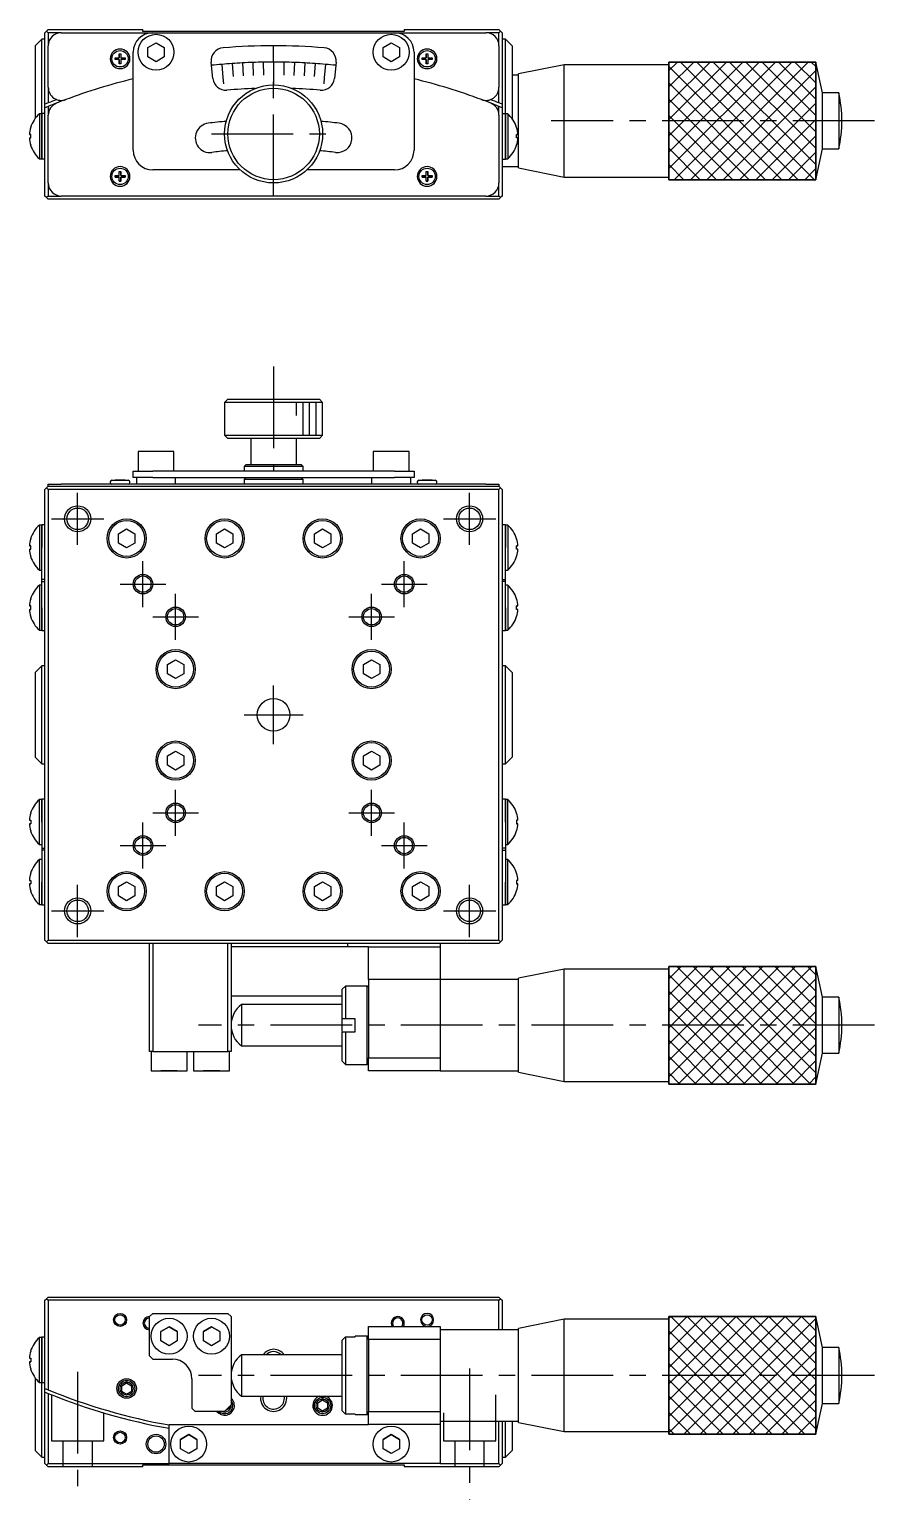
# Model space of a CAD drawing. Extents: x -37 to 384, y 15 to 257.
# Drawn here: x 79.8 to 209.2, y 32 to 257 of the extents above; entities that cross this region are included whole.
import ezdxf

# ---------------------------------------------------------------- set-up
doc = ezdxf.new("R2010")
doc.units = 0
doc.header["$LTSCALE"] = 10
doc.linetypes.add('CENTER', pattern=[2, 1.25, -0.25, 0.25, -0.25])
doc.linetypes.add('DASHED', pattern=[3.5, 2, -1.5])
doc.layers.get('0').update_dxf_attribs({"linetype": 'CONTINUOUS'})
doc.layers.add('CENTER', color=1, linetype='CENTER')

msp = doc.modelspace()

# ---------------------------------------------------------------- linework, layer by layer
at = {"color": 7, "linetype": 'CONTINUOUS'}
for p, q in [((82.19264, 256.5), (82.44264, 256.75)), ((82.19264, 245.54141), (82.19264, 256.5)), ((82.69264, 257), (82.44264, 256.75)), ((82.44264, 256.75), (82.69264, 256.5)), ((82.69264, 257), (97.19264, 257)), ((84.69264, 256.5), (82.69264, 256.5)), ((82.69264, 256.5), (82.69264, 254.5)), ((84.69264, 256.5), (98.69264, 256.5)), ((97.19264, 256.7), (97.19264, 257)), ((137.19264, 256.7), (97.19264, 256.7)), ((98.69264, 256.5), (135.69264, 256.5)), ((135.69264, 256.5), (149.69264, 256.5)), ((137.19264, 257), (137.19264, 256.7)), ((137.19264, 257), (151.69264, 257)), ((151.69264, 256.5), (149.69264, 256.5)), ((151.69264, 257), (151.94264, 256.75)), ((151.69264, 256.5), (151.94264, 256.75)), ((151.69264, 254.5), (151.69264, 256.5)), ((151.94264, 256.75), (152.19264, 256.5)), ((152.19264, 256.5), (152.19264, 245.54141)), ((81.69264, 255.5), (80.69264, 254.5)), ((80.69264, 254.5), (80.69264, 243.373818)), ((81.69264, 244.149231), (81.69264, 255.5)), ((82.19264, 255.5), (81.69264, 255.5)), ((82.69264, 248.136387), (82.69264, 254.5)), ((97.94264, 254.221688), (99.19264, 254.943376)), ((99.19264, 254.943376), (100.44264, 254.221688)), ((117.19264, 252), (117.19264, 254.468832)), ((133.94264, 254.221688), (135.19264, 254.943376)), ((135.19264, 254.943376), (136.44264, 254.221688)), ((151.69264, 254.5), (151.69264, 248.136387)), ((152.69264, 255.5), (152.19264, 255.5)), ((152.69264, 244.149231), (152.69264, 255.5)), ((153.69264, 254.5), (152.69264, 255.5)), ((153.69264, 254.5), (153.69264, 243.373818)), ((92.94264, 252.625), (93.56764, 252.625)), ((92.94264, 252.375), (92.94264, 252.625)), ((92.94264, 252.625), (92.94264, 252.375)), ((93.56764, 252.375), (92.94264, 252.375)), ((93.56764, 253.25), (93.81764, 253.25)), ((93.56764, 252.625), (93.56764, 253.25)), ((93.56764, 253.25), (93.56764, 252.625)), ((93.56764, 251.75), (93.56764, 252.375)), ((93.56764, 252.375), (93.56764, 251.75)), ((93.81764, 253.25), (93.81764, 252.625)), ((93.81764, 252.625), (94.44264, 252.625)), ((93.81764, 252.375), (93.81764, 251.75)), ((94.44264, 252.375), (93.81764, 252.375)), ((94.44264, 252.625), (94.44264, 252.375)), ((95.69264, 238.5), (95.69264, 253.5)), ((97.94264, 252.778312), (97.94264, 254.221688)), ((99.19264, 252.056624), (97.94264, 252.778312)), ((100.44264, 252.778312), (99.19264, 252.056624)), ((100.44264, 254.221688), (100.44264, 252.778312)), ((117.19264, 252), (117.19264, 250)), ((133.94264, 252.778312), (133.94264, 254.221688)), ((135.19264, 252.056624), (133.94264, 252.778312)), ((136.44264, 252.778312), (135.19264, 252.056624)), ((136.44264, 254.221688), (136.44264, 252.778312)), ((138.69264, 253.5), (138.69264, 238.5)), ((139.94264, 252.625), (140.56764, 252.625)), ((139.94264, 252.375), (139.94264, 252.625)), ((139.94264, 252.625), (139.94264, 252.375)), ((140.56764, 252.375), (139.94264, 252.375)), ((140.56764, 253.25), (140.81764, 253.25)), ((140.56764, 252.625), (140.56764, 253.25)), ((140.56764, 253.25), (140.56764, 252.625)), ((140.56764, 251.75), (140.56764, 252.375)), ((140.56764, 252.375), (140.56764, 251.75)), ((140.81764, 253.25), (140.81764, 252.625)), ((140.81764, 252.625), (141.44264, 252.625)), ((140.81764, 252.375), (140.81764, 251.75)), ((141.44264, 252.375), (140.81764, 252.375)), ((141.44264, 252.625), (141.44264, 252.375)), ((177.69264, 252), (177.69264, 234)), ((200.19264, 252), (177.69264, 252)), ((177.69264, 252), (200.19264, 252)), ((177.69264, 234), (177.69264, 252)), ((200.19264, 234), (200.19264, 252)), ((201.19264, 247.3), (200.19264, 252)), ((200.19264, 252), (200.19264, 234)), ((93.81764, 251.75), (93.56764, 251.75)), ((107.891956, 249.490097), (107.630571, 251.977013)), ((109.261468, 251.653718), (109.435779, 249.661328)), ((110.844801, 251.778329), (110.984314, 249.7832)), ((112.430068, 251.875288), (112.53474, 249.878029)), ((114.016786, 251.944565), (114.086585, 249.945784)), ((115.604471, 251.98614), (115.639376, 249.986445)), ((117.19264, 250), (117.19264, 249)), ((118.780809, 251.98614), (118.745905, 249.986445)), ((120.368495, 251.944565), (120.298696, 249.945784)), ((121.955212, 251.875288), (121.850541, 249.878029)), ((123.54048, 251.778329), (123.400967, 249.7832)), ((125.123813, 251.653718), (124.949502, 249.661328)), ((126.75471, 251.977013), (126.493324, 249.490097)), ((140.81764, 251.75), (140.56764, 251.75)), ((154.69264, 250), (153.69264, 250)), ((161.69264, 251.6), (154.69264, 250.2)), ((154.69264, 235.8), (154.69264, 250.2)), ((161.69264, 234.4), (161.69264, 251.6)), ((177.69264, 251.6), (161.69264, 251.6)), ((82.69264, 248.136387), (82.69264, 245.746681)), ((109.435779, 249.661328), (109.522935, 248.665133)), ((117.19264, 249), (117.19264, 248.5)), ((124.949502, 249.661328), (124.862346, 248.665133)), ((145.180996, 247.5849), (145.182136, 247.569855)), ((151.69264, 245.746681), (151.69264, 248.136387)), ((82.19264, 245), (82.19264, 245.54141)), ((146.001134, 247.306108), (146.000185, 247.317857)), ((152.19264, 245.54141), (152.19264, 245)), ((201.19264, 238.7), (201.19264, 247.3)), ((203.69264, 247.3), (201.19264, 247.3)), ((203.69264, 247.3), (203.69264, 238.7)), ((81.350026, 244.090688), (81.350026, 237.190688)), ((81.69264, 244.090688), (81.350026, 244.090688)), ((81.69264, 244.090688), (81.69264, 244.149231)), ((82.19264, 244.149231), (81.69264, 244.149231)), ((81.69264, 237.149231), (81.69264, 244.149231)), ((81.69264, 244.090688), (81.69264, 237.190688)), ((82.19264, 231.5), (82.19264, 245)), ((82.69264, 245.206591), (82.69264, 243.853787)), ((82.69264, 233.5), (82.69264, 243.853787)), ((151.69264, 243.853787), (151.69264, 245.206591)), ((151.69264, 243.853787), (151.69264, 233.5)), ((152.19264, 245), (152.19264, 231.5)), ((152.19264, 244.149231), (152.69264, 244.149231)), ((152.69264, 244.090688), (152.69264, 244.149231)), ((152.69264, 237.149231), (152.69264, 244.149231)), ((152.69264, 244.090688), (152.69264, 237.190688)), ((153.035254, 244.090688), (152.69264, 244.090688)), ((153.035254, 244.090688), (153.035254, 237.190688)), ((80.002211, 240.900688), (79.80736, 240.900688)), ((79.80736, 240.900688), (80.002211, 240.900688)), ((80.002211, 241.988474), (79.99552, 241.991737)), ((80.002211, 241.988474), (79.99552, 241.991737)), ((80.002211, 240.380688), (80.002211, 240.900688)), ((154.38307, 241.988474), (154.389761, 241.991737)), ((154.38307, 241.988474), (154.389761, 241.991737)), ((154.38307, 240.900688), (154.577921, 240.900688)), ((154.38307, 240.380688), (154.38307, 240.900688)), ((154.577921, 240.900688), (154.38307, 240.900688)), ((79.80736, 240.380688), (80.002211, 240.380688)), ((79.99552, 239.289639), (80.002211, 239.292903)), ((79.99552, 239.289639), (80.002211, 239.292903)), ((154.577921, 240.380688), (154.38307, 240.380688)), ((154.389761, 239.289639), (154.38307, 239.292903)), ((154.389761, 239.289639), (154.38307, 239.292903)), ((200.19264, 234), (201.19264, 238.7)), ((201.19264, 238.7), (203.69264, 238.7)), ((81.350026, 237.190688), (81.69264, 237.190688)), ((81.69264, 237.149231), (81.69264, 237.190688)), ((82.19264, 237.149231), (81.69264, 237.149231)), ((82.19264, 237.140688), (81.69264, 237.140688)), ((152.19264, 237.149231), (152.69264, 237.149231)), ((152.19264, 237.140688), (152.69264, 237.140688)), ((152.69264, 237.149231), (152.69264, 237.190688)), ((152.69264, 237.190688), (153.035254, 237.190688)), ((92.942641, 234.625), (93.567641, 234.625)), ((92.942641, 234.375), (92.942641, 234.625)), ((93.567641, 234.375), (92.942641, 234.375)), ((92.942641, 234.375), (93.567641, 234.375)), ((93.567641, 235.25), (93.817641, 235.25)), ((93.567641, 234.625), (93.567641, 235.25)), ((93.567641, 233.75), (93.567641, 234.375)), ((93.817641, 235.25), (93.817641, 234.625)), ((93.817641, 234.625), (93.817641, 235.25)), ((93.817641, 234.625), (94.442641, 234.625)), ((93.817641, 234.375), (93.817641, 233.75)), ((94.442641, 234.375), (93.817641, 234.375)), ((93.817641, 234.375), (94.442641, 234.375)), ((93.817641, 233.75), (93.817641, 234.375)), ((94.442641, 234.625), (94.442641, 234.375)), ((94.442641, 234.375), (94.442641, 234.625)), ((112.093621, 235.5), (98.69264, 235.5)), ((135.69264, 235.5), (122.29166, 235.5)), ((139.942641, 234.625), (140.567641, 234.625)), ((139.942641, 234.375), (139.942641, 234.625)), ((140.567641, 234.375), (139.942641, 234.375)), ((139.942641, 234.375), (140.567641, 234.375)), ((140.567641, 235.25), (140.817641, 235.25)), ((140.567641, 234.625), (140.567641, 235.25)), ((140.567641, 233.75), (140.567641, 234.375)), ((140.817641, 235.25), (140.817641, 234.625)), ((140.817641, 234.625), (140.817641, 235.25)), ((140.817641, 234.625), (141.442641, 234.625)), ((140.817641, 234.375), (140.817641, 233.75)), ((141.442641, 234.375), (140.817641, 234.375)), ((140.817641, 233.75), (140.817641, 234.375)), ((140.817641, 234.375), (141.442641, 234.375)), ((141.442641, 234.625), (141.442641, 234.375)), ((141.442641, 234.375), (141.442641, 234.625)), ((152.19264, 236), (154.69264, 236)), ((154.69264, 235.8), (161.69264, 234.4)), ((161.69264, 234.4), (177.69264, 234.4)), ((177.69264, 234), (200.19264, 234)), ((200.19264, 234), (177.69264, 234)), ((82.69264, 233.5), (82.69264, 231.5)), ((93.817641, 233.75), (93.567641, 233.75)), ((93.567641, 233.75), (93.817641, 233.75)), ((140.817641, 233.75), (140.567641, 233.75)), ((140.567641, 233.75), (140.817641, 233.75)), ((151.69264, 231.5), (151.69264, 233.5)), ((82.44264, 231.25), (82.19264, 231.5)), ((82.69264, 231.5), (82.44264, 231.25)), ((82.44264, 231.25), (82.69264, 231)), ((82.69264, 231.5), (84.69264, 231.5)), ((151.69264, 231), (82.69264, 231)), ((149.69264, 231.5), (84.69264, 231.5)), ((149.69264, 231.5), (151.69264, 231.5)), ((151.94264, 231.25), (151.69264, 231.5)), ((151.69264, 231), (151.94264, 231.25)), ((152.19264, 231.5), (151.94264, 231.25)), ((110.192641, 200.4), (109.692641, 199.9)), ((110.192641, 200.4), (124.192641, 200.4)), ((124.692641, 199.9), (124.192641, 200.4)), ((124.692641, 199.9), (109.692641, 199.9)), ((109.692641, 199.9), (109.692641, 194.9)), ((124.692641, 194.9), (124.692641, 199.9)), ((109.692641, 194.9), (124.692641, 194.9)), ((109.692641, 194.9), (110.192641, 194.4)), ((124.192641, 194.4), (110.192641, 194.4)), ((113.692641, 194.4), (113.692641, 190.4)), ((120.692641, 190.4), (120.692641, 194.4)), ((124.192641, 194.4), (124.692641, 194.9)), ((101.94264, 192.4), (96.44264, 192.4)), ((96.44264, 192.4), (96.44264, 189.4)), ((101.94264, 189.4), (101.94264, 192.4)), ((137.94264, 192.4), (132.44264, 192.4)), ((132.44264, 192.4), (132.44264, 189.4)), ((137.94264, 189.4), (137.94264, 192.4)), ((95.69264, 188.4), (95.69264, 189.4)), ((95.69264, 189.4), (98.69264, 189.4)), ((135.69264, 189.4), (98.69264, 189.4)), ((112.992641, 190.4), (112.692641, 190.1)), ((121.692641, 190.1), (112.692641, 190.1)), ((112.692641, 190.1), (112.692641, 189.4)), ((112.992641, 190.4), (121.392641, 190.4)), ((121.692641, 190.1), (121.392641, 190.4)), ((121.692641, 189.4), (121.692641, 190.1)), ((135.69264, 189.4), (138.69264, 189.4)), ((138.69264, 189.4), (138.69264, 188.4)), ((82.44264, 186.85), (82.19264, 186.6)), ((82.69264, 187.1), (82.44264, 186.85)), ((82.44264, 186.85), (82.69264, 186.6)), ((82.69264, 187.1), (82.69264, 187.4)), ((82.69264, 187.4), (84.69264, 187.4)), ((82.69264, 187.1), (84.69264, 187.1)), ((92.89264, 187.4), (84.69264, 187.4)), ((84.69264, 187.1), (149.69264, 187.1)), ((84.69264, 187.1), (149.69264, 187.1)), ((92.19264, 187.75), (92.19264, 187.65)), ((92.192641, 187.75), (92.192641, 187.65)), ((92.44264, 188), (92.518575, 188)), ((92.442641, 188), (93.567641, 188)), ((92.442641, 188), (94.942641, 188)), ((92.518575, 188), (92.942641, 188)), ((94.49264, 187.4), (92.89264, 187.4)), ((92.942641, 188), (93.567641, 188)), ((93.567641, 188), (92.942641, 188)), ((93.567641, 188), (93.817641, 188)), ((93.567641, 188), (93.817641, 188)), ((93.817641, 188), (93.567641, 188)), ((93.817641, 188), (94.942641, 188)), ((94.442641, 188), (93.817641, 188)), ((93.817641, 188), (94.442641, 188)), ((94.442641, 188), (94.94264, 188)), ((139.89264, 187.4), (94.49264, 187.4)), ((95.19264, 187.65), (95.19264, 187.75)), ((95.192641, 187.65), (95.192641, 187.75)), ((98.69264, 188.4), (95.69264, 188.4)), ((96.19264, 188.4), (96.19264, 187.4)), ((98.69264, 188.4), (135.69264, 188.4)), ((102.19264, 187.4), (102.19264, 188.4)), ((112.992641, 188.4), (112.692641, 188.1)), ((121.692641, 188.1), (112.692641, 188.1)), ((112.692641, 188.1), (112.692641, 187.4)), ((121.692641, 188.1), (121.392641, 188.4)), ((121.692641, 187.4), (121.692641, 188.1)), ((132.19264, 188.4), (132.19264, 187.4)), ((138.69264, 188.4), (135.69264, 188.4)), ((138.19264, 187.4), (138.19264, 188.4)), ((139.19264, 187.75), (139.19264, 187.65)), ((139.192641, 187.75), (139.192641, 187.65)), ((139.44264, 188), (139.518575, 188)), ((139.442641, 188), (140.567641, 188)), ((139.442641, 188), (141.942641, 188)), ((139.518575, 188), (139.942641, 188)), ((141.49264, 187.4), (139.89264, 187.4)), ((139.942641, 188), (140.567641, 188)), ((140.567641, 188), (139.942641, 188)), ((140.567641, 188), (140.817641, 188)), ((140.567641, 188), (140.817641, 188)), ((140.817641, 188), (140.567641, 188)), ((140.817641, 188), (141.942641, 188)), ((141.442641, 188), (140.817641, 188)), ((140.817641, 188), (141.442641, 188)), ((141.442641, 188), (141.94264, 188)), ((149.69264, 187.4), (141.49264, 187.4)), ((142.19264, 187.65), (142.19264, 187.75)), ((142.192641, 187.65), (142.192641, 187.75)), ((149.69264, 187.4), (151.69264, 187.4)), ((149.69264, 187.1), (151.69264, 187.1)), ((151.69264, 187.4), (151.69264, 187.1)), ((151.94264, 186.85), (151.69264, 187.1)), ((151.69264, 186.6), (151.94264, 186.85)), ((152.19264, 186.6), (151.94264, 186.85)), ((82.19264, 117.6), (82.19264, 186.6)), ((82.69264, 186.6), (82.69264, 117.6)), ((151.69264, 186.6), (82.69264, 186.6)), ((151.69264, 117.6), (151.69264, 186.6)), ((152.19264, 186.6), (152.19264, 117.6)), ((81.350026, 181.15), (81.350026, 177.7)), ((81.69264, 181.15), (81.350026, 181.15)), ((81.69264, 177.7), (81.69264, 181.2)), ((82.19264, 181.2), (81.69264, 181.2)), ((81.69264, 181.15), (81.69264, 177.7)), ((93.44264, 179.821688), (94.69264, 180.543375)), ((94.69264, 180.543375), (95.94264, 179.821688)), ((108.44264, 179.821688), (109.69264, 180.543376)), ((109.69264, 180.543376), (110.94264, 179.821688)), ((123.44264, 179.821688), (124.69264, 180.543376)), ((124.69264, 180.543376), (125.94264, 179.821688)), ((138.44264, 179.821688), (139.69264, 180.543375)), ((139.69264, 180.543375), (140.94264, 179.821688)), ((152.69264, 181.2), (152.19264, 181.2)), ((152.69264, 177.7), (152.69264, 181.2)), ((152.69264, 181.15), (152.69264, 177.7)), ((153.035254, 181.15), (152.69264, 181.15)), ((153.035254, 181.15), (153.035254, 177.7)), ((80.002211, 177.96), (79.80736, 177.96)), ((79.80736, 177.96), (80.002211, 177.96)), ((80.002211, 179.047786), (79.99552, 179.051049)), ((80.002211, 179.047786), (79.99552, 179.051049)), ((80.002211, 177.44), (80.002211, 177.96)), ((93.44264, 178.378312), (93.44264, 179.821688)), ((94.69264, 177.656624), (93.44264, 178.378312)), ((95.94264, 178.378312), (94.69264, 177.656624)), ((95.94264, 179.821688), (95.94264, 178.378312)), ((108.44264, 178.378312), (108.44264, 179.821688)), ((109.69264, 177.656624), (108.44264, 178.378312)), ((110.94264, 178.378312), (109.69264, 177.656624)), ((110.94264, 179.821688), (110.94264, 178.378312)), ((123.44264, 178.378312), (123.44264, 179.821688)), ((124.69264, 177.656624), (123.44264, 178.378312)), ((125.94264, 178.378312), (124.69264, 177.656624)), ((125.94264, 179.821688), (125.94264, 178.378312)), ((138.44264, 178.378312), (138.44264, 179.821688)), ((139.69264, 177.656624), (138.44264, 178.378312)), ((140.94264, 178.378312), (139.69264, 177.656624)), ((140.94264, 179.821688), (140.94264, 178.378312)), ((154.38307, 179.047786), (154.389761, 179.051049)), ((154.38307, 179.047786), (154.389761, 179.051049)), ((154.38307, 177.96), (154.577921, 177.96)), ((154.38307, 177.44), (154.38307, 177.96)), ((154.577921, 177.96), (154.38307, 177.96)), ((79.80736, 177.44), (80.002211, 177.44)), ((79.99552, 176.348951), (80.002211, 176.352214)), ((79.99552, 176.348951), (80.002211, 176.352214)), ((81.350026, 177.7), (81.350026, 174.25)), ((81.69264, 173.8), (81.69264, 177.7)), ((152.69264, 173.8), (152.69264, 177.7)), ((153.035254, 177.7), (153.035254, 174.25)), ((154.577921, 177.44), (154.38307, 177.44)), ((154.389761, 176.348951), (154.38307, 176.352214)), ((154.389761, 176.348951), (154.38307, 176.352214)), ((81.350026, 174.25), (81.69264, 174.25)), ((81.69264, 172.8), (81.69264, 173.8)), ((152.69264, 174.25), (153.035254, 174.25)), ((152.69264, 172.8), (152.69264, 173.8)), ((81.350026, 171.95), (81.350026, 168.5)), ((81.69264, 171.95), (81.350026, 171.95)), ((81.69264, 172.5), (81.69264, 172.8)), ((82.19264, 172.8), (81.69264, 172.8)), ((81.69264, 172.5), (82.19264, 172.5)), ((81.69264, 171.5), (81.69264, 172.5)), ((81.69264, 168.5), (81.69264, 171.5)), ((152.19264, 172.8), (152.69264, 172.8)), ((152.69264, 172.5), (152.19264, 172.5)), ((152.69264, 172.5), (152.69264, 172.8)), ((152.69264, 171.5), (152.69264, 172.5)), ((153.035254, 171.95), (152.69264, 171.95)), ((152.69264, 168.5), (152.69264, 171.5)), ((153.035254, 171.95), (153.035254, 168.5)), ((80.002211, 168.76), (79.80736, 168.76)), ((79.80736, 168.76), (80.002211, 168.76)), ((80.002211, 169.847786), (79.99552, 169.851049)), ((80.002211, 169.847786), (79.99552, 169.851049)), ((80.002211, 168.24), (80.002211, 168.76)), ((154.38307, 169.847786), (154.389761, 169.851049)), ((154.38307, 169.847786), (154.389761, 169.851049)), ((154.38307, 168.76), (154.577921, 168.76)), ((154.38307, 168.24), (154.38307, 168.76)), ((154.577921, 168.76), (154.38307, 168.76)), ((79.80736, 168.24), (80.002211, 168.24)), ((79.99552, 167.148951), (80.002211, 167.152214)), ((79.99552, 167.148951), (80.002211, 167.152214)), ((81.350026, 168.5), (81.350026, 165.05)), ((81.69264, 165), (81.69264, 168.5)), ((81.69264, 168.5), (81.69264, 165.05)), ((152.69264, 165), (152.69264, 168.5)), ((152.69264, 168.5), (152.69264, 165.05)), ((153.035254, 168.5), (153.035254, 165.05)), ((154.577921, 168.24), (154.38307, 168.24)), ((154.389761, 167.148951), (154.38307, 167.152214)), ((154.389761, 167.148951), (154.38307, 167.152214)), ((81.350026, 165.05), (81.69264, 165.05)), ((81.69264, 165), (82.19264, 165)), ((152.19264, 165), (152.69264, 165)), ((152.69264, 165.05), (153.035254, 165.05)), ((100.94264, 159.821688), (102.19264, 160.543376)), ((100.94264, 158.378312), (100.94264, 159.821688)), ((102.19264, 160.543376), (103.44264, 159.821688)), ((103.44264, 159.821688), (103.44264, 158.378312)), ((130.94264, 159.821688), (132.19264, 160.543376)), ((130.94264, 158.378312), (130.94264, 159.821688)), ((132.19264, 160.543376), (133.44264, 159.821688)), ((133.44264, 159.821688), (133.44264, 158.378312)), ((81.69264, 159.6), (80.69264, 158.6)), ((80.69264, 158.6), (80.69264, 145.6)), ((81.69264, 144.6), (81.69264, 159.6)), ((82.19264, 159.6), (81.69264, 159.6)), ((102.19264, 157.656624), (100.94264, 158.378312)), ((103.44264, 158.378312), (102.19264, 157.656624)), ((132.19264, 157.656624), (130.94264, 158.378312)), ((133.44264, 158.378312), (132.19264, 157.656624)), ((152.69264, 159.6), (152.19264, 159.6)), ((152.69264, 144.6), (152.69264, 159.6)), ((153.69264, 158.6), (152.69264, 159.6)), ((153.69264, 158.6), (153.69264, 145.6)), ((100.94264, 145.821688), (102.19264, 146.543376)), ((102.19264, 146.543376), (103.44264, 145.821688)), ((130.94264, 145.821688), (132.19264, 146.543376)), ((132.19264, 146.543376), (133.44264, 145.821688)), ((80.69264, 145.6), (81.69264, 144.6)), ((81.69264, 144.6), (82.19264, 144.6)), ((100.94264, 144.378312), (100.94264, 145.821688)), ((102.19264, 143.656624), (100.94264, 144.378312)), ((103.44264, 144.378312), (102.19264, 143.656624)), ((103.44264, 145.821688), (103.44264, 144.378312)), ((130.94264, 144.378312), (130.94264, 145.821688)), ((132.19264, 143.656624), (130.94264, 144.378312)), ((133.44264, 144.378312), (132.19264, 143.656624)), ((133.44264, 145.821688), (133.44264, 144.378312)), ((152.19264, 144.6), (152.69264, 144.6)), ((152.69264, 144.6), (153.69264, 145.6)), ((81.350026, 135.7), (81.350026, 139.15)), ((81.69264, 139.15), (81.350026, 139.15)), ((81.69264, 139.2), (81.69264, 135.7)), ((82.19264, 139.2), (81.69264, 139.2)), ((81.69264, 135.7), (81.69264, 139.15)), ((152.69264, 139.2), (152.19264, 139.2)), ((152.69264, 139.2), (152.69264, 135.7)), ((152.69264, 135.7), (152.69264, 139.15)), ((153.035254, 139.15), (152.69264, 139.15)), ((153.035254, 135.7), (153.035254, 139.15)), ((79.80736, 135.96), (80.002211, 135.96)), ((80.002211, 135.44), (79.80736, 135.44)), ((79.80736, 135.44), (80.002211, 135.44)), ((79.99552, 137.051049), (80.002211, 137.047786)), ((79.99552, 137.051049), (80.002211, 137.047786)), ((80.002211, 135.96), (80.002211, 135.44)), ((81.350026, 132.25), (81.350026, 135.7)), ((81.69264, 135.7), (81.69264, 132.7)), ((152.69264, 135.7), (152.69264, 132.7)), ((153.035254, 132.25), (153.035254, 135.7)), ((154.389761, 137.051049), (154.38307, 137.047786)), ((154.389761, 137.051049), (154.38307, 137.047786)), ((154.577921, 135.96), (154.38307, 135.96)), ((154.38307, 135.96), (154.38307, 135.44)), ((154.38307, 135.44), (154.577921, 135.44)), ((154.577921, 135.44), (154.38307, 135.44)), ((80.002211, 134.352214), (79.99552, 134.348951)), ((80.002211, 134.352214), (79.99552, 134.348951)), ((154.38307, 134.352214), (154.389761, 134.348951)), ((154.38307, 134.352214), (154.389761, 134.348951)), ((81.350026, 132.25), (81.69264, 132.25)), ((81.69264, 132.7), (81.69264, 131.7)), ((81.69264, 131.7), (82.19264, 131.7)), ((81.69264, 131.7), (81.69264, 131.4)), ((81.69264, 131.4), (81.69264, 130.4)), ((82.19264, 131.4), (81.69264, 131.4)), ((152.69264, 131.7), (152.19264, 131.7)), ((152.19264, 131.4), (152.69264, 131.4)), ((152.69264, 132.7), (152.69264, 131.7)), ((152.69264, 132.25), (153.035254, 132.25)), ((152.69264, 131.7), (152.69264, 131.4)), ((152.69264, 131.4), (152.69264, 130.4)), ((81.350026, 126.5), (81.350026, 129.95)), ((81.69264, 129.95), (81.350026, 129.95)), ((81.69264, 130.4), (81.69264, 126.5)), ((152.69264, 130.4), (152.69264, 126.5)), ((153.035254, 129.95), (152.69264, 129.95)), ((153.035254, 126.5), (153.035254, 129.95)), ((79.80736, 126.76), (80.002211, 126.76)), ((80.002211, 126.24), (79.80736, 126.24)), ((79.80736, 126.24), (80.002211, 126.24)), ((79.99552, 127.851049), (80.002211, 127.847786)), ((79.99552, 127.851049), (80.002211, 127.847786)), ((80.002211, 126.76), (80.002211, 126.24)), ((81.350026, 123.05), (81.350026, 126.5)), ((81.69264, 126.5), (81.69264, 123)), ((81.69264, 123.05), (81.69264, 126.5)), ((93.44264, 125.821688), (94.69264, 126.543375)), ((94.69264, 126.543375), (95.94264, 125.821688)), ((108.44264, 125.821688), (109.69264, 126.543376)), ((109.69264, 126.543376), (110.94264, 125.821688)), ((123.44264, 125.821688), (124.69264, 126.543376)), ((124.69264, 126.543376), (125.94264, 125.821688)), ((138.44264, 125.821688), (139.69264, 126.543375)), ((139.69264, 126.543375), (140.94264, 125.821688)), ((152.69264, 126.5), (152.69264, 123)), ((152.69264, 123.05), (152.69264, 126.5)), ((153.035254, 123.05), (153.035254, 126.5)), ((154.389761, 127.851049), (154.38307, 127.847786)), ((154.389761, 127.851049), (154.38307, 127.847786)), ((154.577921, 126.76), (154.38307, 126.76)), ((154.38307, 126.76), (154.38307, 126.24)), ((154.38307, 126.24), (154.577921, 126.24)), ((154.577921, 126.24), (154.38307, 126.24)), ((80.002211, 125.152214), (79.99552, 125.148951)), ((80.002211, 125.152214), (79.99552, 125.148951)), ((93.44264, 124.378312), (93.44264, 125.821688)), ((94.69264, 123.656624), (93.44264, 124.378312)), ((95.94264, 124.378312), (94.69264, 123.656624)), ((95.94264, 125.821688), (95.94264, 124.378312)), ((108.44264, 124.378312), (108.44264, 125.821688)), ((109.69264, 123.656624), (108.44264, 124.378312)), ((110.94264, 124.378312), (109.69264, 123.656624)), ((110.94264, 125.821688), (110.94264, 124.378312)), ((123.44264, 124.378312), (123.44264, 125.821688)), ((124.69264, 123.656624), (123.44264, 124.378312)), ((125.94264, 124.378312), (124.69264, 123.656624)), ((125.94264, 125.821688), (125.94264, 124.378312)), ((138.44264, 124.378312), (138.44264, 125.821688)), ((139.69264, 123.656624), (138.44264, 124.378312)), ((140.94264, 124.378312), (139.69264, 123.656624)), ((140.94264, 125.821688), (140.94264, 124.378312)), ((154.38307, 125.152214), (154.389761, 125.148951)), ((154.38307, 125.152214), (154.389761, 125.148951)), ((81.350026, 123.05), (81.69264, 123.05)), ((81.69264, 123), (82.19264, 123)), ((152.19264, 123), (152.69264, 123)), ((152.69264, 123.05), (153.035254, 123.05)), ((82.19264, 117.6), (82.44264, 117.35)), ((82.44264, 117.35), (82.69264, 117.6)), ((82.44264, 117.35), (82.69264, 117.1)), ((82.69264, 117.6), (151.69264, 117.6)), ((151.69264, 117.1), (82.69264, 117.1)), ((98.19264, 100.6), (98.19264, 117.1)), ((98.69264, 117.1), (98.69264, 100.6)), ((110.19264, 100.6), (110.19264, 117.1)), ((110.69264, 117.1), (110.69264, 100.6)), ((128.525671, 117.1), (128.525671, 116.6)), ((142.69264, 117.1), (142.69264, 116.6)), ((151.69264, 117.6), (151.94264, 117.35)), ((151.69264, 117.1), (151.94264, 117.35)), ((151.94264, 117.35), (152.19264, 117.6)), ((131.69264, 116.6), (110.69264, 116.6)), ((131.69264, 111.6), (131.69264, 116.6)), ((131.69264, 116.6), (142.69264, 116.6)), ((142.69264, 116.6), (142.69264, 111.6)), ((161.69264, 113.2), (154.69264, 111.8)), ((161.69264, 96), (161.69264, 113.2)), ((177.69264, 113.2), (161.69264, 113.2)), ((177.69264, 113.6), (177.69264, 95.6)), ((200.19264, 113.6), (177.69264, 113.6)), ((177.69264, 113.6), (200.19264, 113.6)), ((177.69264, 95.6), (177.69264, 113.6)), ((200.19264, 104.6), (200.19264, 113.6)), ((201.19264, 108.9), (200.19264, 113.6)), ((200.19264, 113.6), (200.19264, 95.6)), ((128.19264, 110.6), (127.69264, 110.1)), ((128.19264, 110.6), (128.19264, 105.6)), ((131.49264, 110.6), (128.19264, 110.6)), ((131.49264, 104.6), (131.49264, 110.6)), ((131.69264, 110.4), (131.49264, 110.6)), ((142.69264, 111.6), (131.69264, 111.6)), ((131.69264, 111.6), (131.69264, 99.6)), ((142.69264, 111.6), (142.69264, 99.6)), ((154.69264, 111.6), (142.69264, 111.6)), ((154.69264, 97.4), (154.69264, 111.8)), ((110.69264, 109.1), (127.69262, 109.1)), ((127.69264, 105.6), (127.69264, 110.1)), ((201.19264, 104.6), (201.19264, 108.9)), ((203.69264, 108.9), (201.19264, 108.9)), ((203.69264, 108.9), (203.69264, 100.3)), ((112.25982, 107.775), (112.25982, 104.6)), ((127.69264, 107.775), (112.25982, 107.775)), ((112.25982, 104.6), (112.25982, 101.425)), ((128.19264, 105.6), (127.69264, 105.6)), ((127.69264, 103.699734), (127.69264, 105.543965)), ((127.69264, 99.1), (127.69264, 103.6)), ((127.69264, 103.6), (128.19264, 103.6)), ((129.69264, 105.6), (128.19264, 105.6)), ((128.19264, 103.6), (128.19264, 98.6)), ((128.19264, 103.6), (129.69264, 103.6)), ((129.69264, 103.6), (129.69264, 105.6)), ((131.49264, 98.6), (131.49264, 104.6)), ((200.19264, 95.6), (200.19264, 104.6)), ((201.19264, 100.3), (201.19264, 104.6)), ((112.25982, 101.425), (127.69264, 101.425)), ((98.69264, 100.6), (98.19264, 100.6)), ((98.44264, 100.6), (98.44264, 97.6)), ((98.69264, 100.6), (110.19264, 100.6)), ((103.94264, 97.6), (103.94264, 100.6)), ((104.94264, 100.6), (104.94264, 97.6)), ((110.69264, 100.6), (110.19264, 100.6)), ((110.44264, 97.6), (110.44264, 100.6)), ((127.69264, 99.1), (128.19264, 98.6)), ((131.69264, 99.6), (142.69264, 99.6)), ((131.69264, 97.6), (131.69264, 99.6)), ((142.69264, 99.6), (142.69264, 97.6)), ((200.19264, 95.6), (201.19264, 100.3)), ((201.19264, 100.3), (203.69264, 100.3)), ((98.44264, 97.6), (103.94264, 97.6)), ((98.44264, 97.6), (103.94264, 97.6)), ((99.94264, 97.6), (101.19264, 97.6)), ((101.19264, 97.6), (99.94264, 97.6)), ((102.44264, 97.6), (101.19264, 97.6)), ((101.19264, 97.6), (102.44264, 97.6)), ((104.94264, 97.6), (110.44264, 97.6)), ((104.94264, 97.6), (110.44264, 97.6)), ((106.44264, 97.6), (107.69264, 97.6)), ((107.69264, 97.6), (106.44264, 97.6)), ((108.94264, 97.6), (107.69264, 97.6)), ((107.69264, 97.6), (108.94264, 97.6)), ((128.19264, 98.6), (131.49264, 98.6)), ((131.49264, 98.6), (131.69264, 98.8)), ((142.69264, 97.6), (131.69264, 97.6)), ((142.69264, 97.6), (154.69264, 97.6)), ((154.69264, 97.4), (161.69264, 96)), ((161.69264, 96), (177.69264, 96)), ((177.69264, 95.6), (200.19264, 95.6)), ((200.19264, 95.6), (177.69264, 95.6)), ((82.44264, 62.75), (82.69264, 63)), ((82.69264, 63), (151.69264, 63)), ((151.69264, 63), (151.94264, 62.75)), ((82.19264, 62.5), (82.44264, 62.75)), ((82.19264, 49), (82.19264, 62.5)), ((82.44264, 62.75), (82.69264, 62.5)), ((82.69264, 62.5), (82.69264, 48.793409)), ((151.69264, 62.5), (82.69264, 62.5)), ((151.69264, 62.5), (151.94264, 62.75)), ((151.69264, 58), (151.69264, 62.5)), ((151.94264, 62.75), (152.19264, 62.5)), ((152.19264, 62.5), (152.19264, 58)), ((98.69264, 60.5), (98.19264, 60)), ((98.19264, 54), (98.19264, 60)), ((98.69264, 60.5), (110.19264, 60.5)), ((110.69264, 60), (110.19264, 60.5)), ((110.69264, 60), (110.69264, 46.5)), ((131.69264, 58.5), (142.69264, 58.5)), ((131.69264, 56.5), (131.69264, 58.5)), ((142.69264, 58.5), (142.69264, 56.5)), ((161.69264, 59.6), (154.69264, 58.2)), ((161.69264, 42.4), (161.69264, 59.6)), ((177.69264, 59.6), (161.69264, 59.6)), ((177.69264, 60), (177.69264, 51)), ((200.19264, 60), (177.69264, 60)), ((177.69264, 60), (200.19264, 60)), ((177.69264, 42), (177.69264, 60)), ((200.19264, 42), (200.19264, 60)), ((201.19264, 55.3), (200.19264, 60)), ((200.19264, 60), (200.19264, 42)), ((81.350026, 49.909312), (81.350026, 56.809312)), ((81.69264, 56.809312), (81.350026, 56.809312)), ((82.19264, 56.859312), (81.69264, 56.859312)), ((82.19264, 56.850769), (81.69264, 56.850769)), ((81.69264, 56.850769), (81.69264, 49.850769)), ((81.69264, 56.850769), (81.69264, 56.809312)), ((81.69264, 49.909312), (81.69264, 56.809312)), ((99.94264, 57.721688), (101.19264, 58.443376)), ((101.19264, 58.443376), (99.94264, 57.721688)), ((99.94264, 56.278312), (99.94264, 57.721688)), ((101.19264, 55.556624), (99.94264, 56.278312)), ((101.19264, 58.443376), (102.44264, 57.721688)), ((102.44264, 57.721688), (101.19264, 58.443376)), ((102.44264, 56.278312), (101.19264, 55.556624)), ((102.44264, 57.721688), (102.44264, 56.278312)), ((106.44264, 57.721688), (107.69264, 58.443376)), ((107.69264, 58.443376), (106.44264, 57.721688)), ((106.44264, 56.278312), (106.44264, 57.721688)), ((107.69264, 55.556624), (106.44264, 56.278312)), ((107.69264, 58.443376), (108.94264, 57.721688)), ((108.94264, 57.721688), (107.69264, 58.443376)), ((108.94264, 56.278312), (107.69264, 55.556624)), ((108.94264, 57.721688), (108.94264, 56.278312)), ((127.69264, 56.408327), (128.19264, 56.91608)), ((127.69264, 45.591673), (127.69264, 56.408327)), ((128.19264, 56.91608), (128.19264, 45.08392)), ((128.19264, 56.91608), (129.69264, 56.91608)), ((129.69264, 56.91608), (129.69264, 57)), ((131.49264, 57), (129.69264, 57)), ((131.49264, 45), (131.49264, 57)), ((131.69264, 56.8), (131.49264, 57)), ((142.69264, 56.5), (131.69264, 56.5)), ((131.69264, 56.5), (131.69264, 45.5)), ((154.69264, 58), (142.69264, 58)), ((142.69264, 56.5), (142.69264, 51)), ((154.69264, 43.8), (154.69264, 58.2)), ((79.99552, 54.710361), (80.002211, 54.707097)), ((79.99552, 54.710361), (80.002211, 54.707097)), ((98.19264, 54), (98.69264, 53.5)), ((112.25982, 54.175), (112.25982, 47.825)), ((127.69264, 54.175), (112.25982, 54.175)), ((201.19264, 46.7), (201.19264, 55.3)), ((203.69264, 55.3), (201.19264, 55.3)), ((203.69264, 55.3), (203.69264, 46.7)), ((79.80736, 53.619312), (80.002211, 53.619312)), ((80.002211, 53.099312), (79.80736, 53.099312)), ((79.80736, 53.099312), (80.002211, 53.099312)), ((80.002211, 52.011526), (79.99552, 52.008263)), ((80.002211, 52.011526), (79.99552, 52.008263)), ((80.002211, 53.619312), (80.002211, 53.099312)), ((98.69264, 53.5), (101.69264, 53.5)), ((80.69264, 50.626182), (80.69264, 46)), ((81.350026, 49.909312), (81.69264, 49.909312)), ((81.69264, 49.909312), (81.69264, 49.850769)), ((82.19264, 49.850769), (81.69264, 49.850769)), ((81.69264, 46), (81.69264, 49.850769)), ((93.94264, 49.433013), (94.69264, 49.866025)), ((94.69264, 49.866025), (95.44264, 49.433013)), ((104.69264, 50.5), (104.69264, 46)), ((142.69264, 51), (142.69264, 45.5)), ((177.69264, 51), (177.69264, 42)), ((82.19264, 48.45859), (82.19264, 49)), ((82.19264, 37.5), (82.19264, 48.45859)), ((82.69264, 48.253319), (82.69264, 37.5)), ((93.94264, 48.566987), (93.94264, 49.433013)), ((94.69264, 48.133975), (93.94264, 48.566987)), ((95.44264, 48.566987), (94.69264, 48.133975)), ((95.44264, 49.433013), (95.44264, 48.566987)), ((112.25982, 47.825), (127.69264, 47.825)), ((123.94264, 46.833013), (124.69264, 47.266025)), ((124.69264, 47.266025), (125.44264, 46.833013)), ((80.69264, 46), (80.69264, 39.5)), ((81.69264, 38.5), (81.69264, 46)), ((104.69264, 46), (105.19264, 45.5)), ((109.69264, 45.5), (105.19264, 45.5)), ((109.69264, 45.5), (110.69264, 46.5)), ((110.44264, 45.966987), (109.773025, 45.580385)), ((110.44264, 46.25), (110.44264, 45.966987)), ((123.94264, 45.966987), (123.94264, 46.833013)), ((124.69264, 45.533975), (123.94264, 45.966987)), ((125.44264, 45.966987), (124.69264, 45.533975)), ((125.44264, 46.833013), (125.44264, 45.966987)), ((128.19264, 45.08392), (127.69264, 45.591673)), ((129.69264, 45.08392), (128.19264, 45.08392)), ((129.69264, 45), (129.69264, 45.08392)), ((129.69264, 45), (131.49264, 45)), ((131.49264, 45), (131.69264, 45.2)), ((131.69264, 45.5), (142.69264, 45.5)), ((131.69264, 43.5), (131.69264, 45.5)), ((142.69264, 45.5), (142.69264, 43.5)), ((200.19264, 42), (201.19264, 46.7)), ((201.19264, 46.7), (203.69264, 46.7)), ((101.19264, 43.5), (131.69264, 43.5)), ((101.19264, 37.5), (101.19264, 43.5)), ((142.69264, 43.5), (131.69264, 43.5)), ((142.69264, 44), (154.69264, 44)), ((142.69264, 43.5), (142.69264, 37.5)), ((151.69264, 37.5), (151.69264, 44)), ((152.19264, 44), (152.19264, 37.5)), ((152.69264, 38.5), (152.69264, 44)), ((153.69264, 44), (153.69264, 39.5)), ((154.69264, 43.8), (161.69264, 42.4)), ((102.94264, 41.221688), (104.19264, 41.943376)), ((104.19264, 41.943376), (102.94264, 41.221688)), ((102.94264, 39.778312), (102.94264, 41.221688)), ((104.19264, 41.943376), (105.44264, 41.221688)), ((105.44264, 41.221688), (104.19264, 41.943376)), ((105.44264, 41.221688), (105.44264, 39.778312)), ((133.94264, 41.221688), (135.19264, 41.943376)), ((135.19264, 41.943376), (133.94264, 41.221688)), ((133.94264, 39.778312), (133.94264, 41.221688)), ((135.19264, 41.943376), (136.44264, 41.221688)), ((136.44264, 41.221688), (135.19264, 41.943376)), ((136.44264, 41.221688), (136.44264, 39.778312)), ((161.69264, 42.4), (177.69264, 42.4)), ((177.69264, 42), (200.19264, 42)), ((200.19264, 42), (177.69264, 42)), ((80.69264, 39.5), (81.69264, 38.5)), ((81.69264, 38.5), (82.19264, 38.5)), ((104.19264, 39.056624), (102.94264, 39.778312)), ((105.44264, 39.778312), (104.19264, 39.056624)), ((135.19264, 39.056624), (133.94264, 39.778312)), ((136.44264, 39.778312), (135.19264, 39.056624)), ((152.19264, 38.5), (152.69264, 38.5)), ((152.69264, 38.5), (153.69264, 39.5)), ((82.44264, 37.25), (82.19264, 37.5)), ((82.69264, 37.5), (82.44264, 37.25)), ((82.44264, 37.25), (82.69264, 37)), ((82.69264, 37.5), (101.19264, 37.5)), ((97.19264, 37), (82.69264, 37)), ((97.19264, 37.3), (137.19264, 37.3)), ((97.19264, 37), (97.19264, 37.3)), ((142.69264, 37.5), (101.19264, 37.5)), ((137.19264, 37.3), (137.19264, 37)), ((151.69264, 37), (137.19264, 37)), ((142.69264, 37.5), (151.69264, 37.5)), ((151.94264, 37.25), (151.69264, 37.5)), ((151.94264, 37.25), (151.69264, 37)), ((152.19264, 37.5), (151.94264, 37.25))]:
    msp.add_line(p, q, dxfattribs=at)
at = {"color": 3, "linetype": 'CONTINUOUS'}
for p, q in [((177.69264, 250.69264), (179, 252)), ((177.69264, 248.19264), (181.5, 252)), ((177.69264, 245.69264), (184, 252)), ((177.69264, 243.19264), (186.5, 252)), ((177.69264, 240.69264), (189, 252)), ((177.69264, 238.19264), (191.5, 252)), ((177.69264, 235.69264), (194, 252)), ((178.5, 234), (196.5, 252)), ((179.5, 252), (197.5, 234)), ((181, 234), (199, 252)), ((182, 252), (200, 234)), ((184.5, 252), (200.19264, 236.30736)), ((187, 252), (200.19264, 238.80736)), ((189.5, 252), (200.19264, 241.30736)), ((192, 252), (200.19264, 243.80736)), ((194.5, 252), (200.19264, 246.30736)), ((197, 252), (200.19264, 248.80736)), ((199.5, 252), (200.19264, 251.30736)), ((177.69264, 251.30736), (195, 234)), ((183.5, 234), (200.19264, 250.69264)), ((177.69264, 248.80736), (192.5, 234)), ((186, 234), (200.19264, 248.19264)), ((177.69264, 246.30736), (190, 234)), ((188.5, 234), (200.19264, 245.69264)), ((177.69264, 243.80736), (187.5, 234)), ((191, 234), (200.19264, 243.19264)), ((177.69264, 241.30736), (185, 234)), ((177.69264, 238.80736), (182.5, 234)), ((193.5, 234), (200.19264, 240.69264)), ((177.69264, 236.30736), (180, 234)), ((196, 234), (200.19264, 238.19264)), ((198.5, 234), (200.19264, 235.69264)), ((120.692641, 197.9), (120.692641, 199.9)), ((121.692641, 194.9), (121.692641, 199.9)), ((122.692641, 194.9), (122.692641, 199.9)), ((123.692641, 194.9), (123.692641, 199.9)), ((177.69264, 111.69264), (179.6, 113.6)), ((177.69264, 109.19264), (182.1, 113.6)), ((177.69264, 106.69264), (184.6, 113.6)), ((177.69264, 104.19264), (187.1, 113.6)), ((178, 102), (189.6, 113.6)), ((178.9, 113.6), (190.5, 102)), ((180.5, 102), (192.1, 113.6)), ((181.4, 113.6), (193, 102)), ((183, 102), (194.6, 113.6)), ((183.9, 113.6), (195.5, 102)), ((185.5, 102), (197.1, 113.6)), ((186.4, 113.6), (198, 102)), ((188, 102), (199.6, 113.6)), ((188.9, 113.6), (200.19264, 102.30736)), ((191.4, 113.6), (200.19264, 104.80736)), ((193.9, 113.6), (200.19264, 107.30736)), ((196.4, 113.6), (200.19264, 109.80736)), ((198.9, 113.6), (200.19264, 112.30736)), ((177.69264, 112.30736), (188, 102)), ((190.5, 102), (200.19264, 111.69264)), ((177.69264, 109.80736), (185.5, 102)), ((193, 102), (200.19264, 109.19264)), ((177.69264, 107.30736), (183, 102)), ((195.5, 102), (200.19264, 106.69264)), ((177.69264, 104.80736), (180.5, 102)), ((198, 102), (200.19264, 104.19264)), ((177.69264, 102.30736), (178, 102)), ((177.69264, 101.69264), (178, 102)), ((177.69264, 99.19264), (180.5, 102)), ((177.69264, 96.69264), (183, 102)), ((178, 102), (184.4, 95.6)), ((179.1, 95.6), (185.5, 102)), ((180.5, 102), (186.9, 95.6)), ((181.6, 95.6), (188, 102)), ((183, 102), (189.4, 95.6)), ((184.1, 95.6), (190.5, 102)), ((185.5, 102), (191.9, 95.6)), ((186.6, 95.6), (193, 102)), ((188, 102), (194.4, 95.6)), ((189.1, 95.6), (195.5, 102)), ((190.5, 102), (196.9, 95.6)), ((191.6, 95.6), (198, 102)), ((193, 102), (199.4, 95.6)), ((194.1, 95.6), (200.19264, 101.69264)), ((195.5, 102), (200.19264, 97.30736)), ((198, 102), (200.19264, 99.80736)), ((177.69264, 99.80736), (181.9, 95.6)), ((196.6, 95.6), (200.19264, 99.19264)), ((177.69264, 97.30736), (179.4, 95.6)), ((199.1, 95.6), (200.19264, 96.69264)), ((177.69264, 59.69264), (178, 60)), ((177.69264, 57.19264), (180.5, 60)), ((177.69264, 54.69264), (183, 60)), ((177.69264, 52.19264), (185.5, 60)), ((177.69264, 49.69264), (188, 60)), ((177.69264, 47.19264), (190.5, 60)), ((177.69264, 44.69264), (193, 60)), ((177.69264, 42.19264), (195.5, 60)), ((178, 60), (196, 42)), ((180, 42), (198, 60)), ((180.5, 60), (198.5, 42)), ((182.5, 42), (200.19264, 59.69264)), ((183, 60), (200.19264, 42.80736)), ((185.5, 60), (200.19264, 45.30736)), ((188, 60), (200.19264, 47.80736)), ((190.5, 60), (200.19264, 50.30736)), ((193, 60), (200.19264, 52.80736)), ((195.5, 60), (200.19264, 55.30736)), ((198, 60), (200.19264, 57.80736)), ((177.69264, 57.80736), (193.5, 42)), ((185, 42), (200.19264, 57.19264)), ((177.69264, 55.30736), (191, 42)), ((187.5, 42), (200.19264, 54.69264)), ((177.69264, 52.80736), (188.5, 42)), ((190, 42), (200.19264, 52.19264)), ((177.69264, 50.30736), (186, 42)), ((192.5, 42), (200.19264, 49.69264)), ((177.69264, 47.80736), (183.5, 42)), ((177.69264, 45.30736), (181, 42)), ((195, 42), (200.19264, 47.19264)), ((177.69264, 42.80736), (178.5, 42)), ((197.5, 42), (200.19264, 44.69264)), ((200, 42), (200.19264, 42.19264))]:
    msp.add_line(p, q, dxfattribs=at)
at = {"color": 3, "linetype": 'DASHED'}
for p, q in [((83.19264, 48.051269), (83.19264, 41)), ((151.19264, 41), (151.19264, 48.051486)), ((91.19264, 41), (91.19264, 45.271726)), ((143.19264, 45.27197), (143.19264, 41)), ((83.19264, 41), (91.19264, 41)), ((84.94264, 41), (84.94264, 37)), ((89.44264, 37), (89.44264, 41)), ((143.19264, 41), (151.19264, 41)), ((144.94264, 41), (144.94264, 37)), ((149.44264, 37), (149.44264, 41))]:
    msp.add_line(p, q, dxfattribs=at)
at = {"color": 7, "linetype": 'CONTINUOUS'}
for centre, radius in [((99.19264, 253.5), 2.75), ((135.19264, 253.5), 2.75), ((93.69264, 252.5), 1.25), ((140.69264, 252.5), 1.25), ((117.192641, 241), 7.5), ((117.192641, 241), 7), ((93.692641, 234.5), 1.25), ((140.692641, 234.5), 1.25), ((87.19264, 182.1), 1.65), ((147.19264, 182.1), 1.65), ((94.69264, 179.1), 3), ((94.69264, 179.1), 2.75), ((109.69264, 179.1), 3), ((109.69264, 179.1), 2.75), ((124.69264, 179.1), 3), ((124.69264, 179.1), 2.75), ((139.69264, 179.1), 3), ((139.69264, 179.1), 2.75), ((97.19264, 172.1), 1.25), ((137.19264, 172.1), 1.25), ((102.19264, 167.1), 1.25), ((132.19264, 167.1), 1.25), ((102.19264, 159.1), 3), ((132.19264, 159.1), 3), ((102.19264, 159.1), 2.75), ((132.19264, 159.1), 2.75), ((117.19264, 152.1), 2.5), ((102.19264, 145.1), 3), ((102.19264, 145.1), 2.75), ((132.19264, 145.1), 3), ((132.19264, 145.1), 2.75), ((102.19264, 137.1), 1.25), ((132.19264, 137.1), 1.25), ((97.19264, 132.1), 1.25), ((137.19264, 132.1), 1.25), ((94.69264, 125.1), 3), ((94.69264, 125.1), 2.75), ((109.69264, 125.1), 3), ((109.69264, 125.1), 2.75), ((124.69264, 125.1), 3), ((124.69264, 125.1), 2.75), ((139.69264, 125.1), 3), ((139.69264, 125.1), 2.75), ((87.19264, 122.1), 1.65), ((147.19264, 122.1), 1.65), ((93.69264, 59.5), 0.8), ((101.19264, 57), 2.75), ((107.69264, 57), 2.75), ((140.69264, 59.5), 0.8), ((94.69264, 49), 1.25), ((94.69264, 49), 1), ((124.69264, 46.4), 1.25), ((124.69264, 46.4), 1), ((104.19264, 40.5), 2.75), ((135.19264, 40.5), 2.75), ((93.69264, 41.5), 0.8), ((99.19264, 40.5), 1.25)]:
    msp.add_circle(centre, radius, dxfattribs=at)
at = {"color": 3, "linetype": 'CONTINUOUS'}
for centre, radius in [((87.19264, 182.1), 2), ((147.19264, 182.1), 2), ((97.19264, 172.1), 1.5), ((137.19264, 172.1), 1.5), ((102.19264, 167.1), 1.5), ((132.19264, 167.1), 1.5), ((102.19264, 137.1), 1.5), ((132.19264, 137.1), 1.5), ((97.19264, 132.1), 1.5), ((137.19264, 132.1), 1.5), ((87.19264, 122.1), 2), ((147.19264, 122.1), 2), ((93.69264, 59.5), 1), ((94.69264, 49), 1.5), ((93.69264, 41.5), 1), ((99.19264, 40.5), 1.5)]:
    msp.add_circle(centre, radius, dxfattribs=at)
at = {"color": 7, "linetype": 'CONTINUOUS'}
for centre, radius, start, end in [((84.69264, 254.5), 2, 90, 180), ((98.69264, 253.5), 3, 90, 180), ((135.69264, 253.5), 3, 0, 90), ((149.69264, 254.5), 2, 0, 90), ((117.19264, 161), 93.5, 85.252467, 94.747533), ((93.69264, 252.5), 1.5, 270, 180), ((93.69264, 252.5), 1.5, 180, 270), ((109.619615, 252.18607), 2, 94.747533, 186), ((117.19264, 161), 91, 90, 91), ((117.19264, 161), 91, 90, 91), ((117.19264, 161), 91, 89, 90), ((117.19264, 161), 91, 89, 90), ((124.765666, 252.18607), 2, 354, 85.252467), ((140.69264, 252.5), 1.5, 270, 180), ((140.69264, 252.5), 1.5, 180, 270), ((117.19264, 161), 91, 95, 96), ((117.19264, 161), 91, 95, 96), ((117.19264, 161), 91, 94, 95), ((117.19264, 161), 91, 94, 95), ((117.19264, 161), 91, 93, 94), ((117.19264, 161), 91, 93, 94), ((117.19264, 161), 91, 92, 93), ((117.19264, 161), 91, 92, 93), ((117.19264, 161), 91, 91, 92), ((117.19264, 161), 91, 91, 92), ((117.19264, 161), 91, 88, 89), ((117.19264, 161), 91, 88, 89), ((117.19264, 161), 91, 87, 88), ((117.19264, 161), 91, 87, 88), ((117.19264, 161), 91, 86, 87), ((117.19264, 161), 91, 86, 87), ((117.19264, 161), 91, 85, 86), ((117.19264, 161), 91, 85, 86), ((117.19264, 161), 91, 84, 85), ((117.19264, 161), 91, 84, 85), ((84.69264, 248.136387), 2, 180, 290.454435), ((117.19264, 161), 91, 103.666127, 110.454435), ((117.19264, 161), 91, 103.666127, 110.454435), ((109.881, 249.699154), 2, 186, 274.712346), ((117.19264, 161), 87, 91.849293, 94.712346), ((117.19264, 161), 87, 85.287654, 88.150706), ((124.504281, 249.699154), 2, 265.287654, 354), ((117.19264, 161), 91, 69.545565, 76.333873), ((117.19264, 161), 91, 69.545565, 76.333873), ((149.69264, 248.136387), 2, 249.545565, 0), ((117.19264, 161), 91.5, 112.151021, 112.489472), ((117.19264, 161), 91, 111.417955, 112.279239), ((84.69264, 243.853787), 2, 111.417955, 180), ((117.19264, 161), 91.5, 111.276097, 112.151021), ((117.19264, 161), 91, 110.454435, 111.417955), ((117.19264, 161), 91, 68.582045, 69.545565), ((117.19264, 161), 91.5, 67.848979, 68.723903), ((117.19264, 161), 91, 67.720761, 68.582045), ((149.69264, 243.853787), 2, 0, 68.582045), ((117.19264, 161), 91.5, 67.510528, 67.848979), ((185.45264, 243), 18.74, 0, 13.265029), ((84.39264, 240.640688), 4.6, 131.409622, 162.920023), ((117.19264, 161), 91, 112.279239, 112.619865), ((117.19264, 161), 91, 67.380135, 67.720761), ((149.99264, 240.640688), 4.6, 17.079977, 48.590378), ((185.45264, 243), 18.74, 346.734971, 0), ((84.39264, 240.640688), 4.592646, 162.934422, 176.754622), ((107.443093, 240.403692), 2.25, 97, 277), ((117.19264, 161), 82.25, 95.055132, 97), ((117.19264, 161), 82.25, 83, 84.944868), ((126.942188, 240.403692), 2.25, 263, 83), ((149.99264, 240.640688), 4.592646, 3.245378, 17.065578), ((84.39264, 240.640688), 4.592646, 183.245378, 197.065578), ((84.39264, 240.640688), 4.6, 197.079977, 228.590378), ((98.69264, 238.5), 3, 180, 270), ((135.69264, 238.5), 3, 270, 0), ((149.99264, 240.640688), 4.6, 311.409622, 342.920023), ((149.99264, 240.640688), 4.592646, 342.934422, 356.754622), ((117.19264, 161), 77.75, 95.199462, 97), ((117.19264, 161), 77.75, 83, 84.800538), ((93.692641, 234.5), 1.5, 180, 90), ((93.692641, 234.5), 1.5, 90, 180), ((140.692641, 234.5), 1.5, 180, 90), ((140.692641, 234.5), 1.5, 90, 180), ((84.69264, 233.5), 2, 180, 270), ((149.69264, 233.5), 2, 270, 0), ((92.442641, 187.75), 0.25, 90, 180), ((92.442641, 187.65), 0.25, 180, 270), ((94.942641, 187.75), 0.25, 0, 90), ((94.942641, 187.65), 0.25, 270, 0), ((139.442641, 187.75), 0.25, 90, 180), ((139.442641, 187.65), 0.25, 180, 270), ((141.942641, 187.75), 0.25, 0, 90), ((141.942641, 187.65), 0.25, 270, 0), ((84.39264, 177.7), 4.6, 131.409622, 162.920023), ((149.99264, 177.7), 4.6, 17.079977, 48.590378), ((84.39264, 177.7), 4.592646, 162.934422, 176.754622), ((149.99264, 177.7), 4.592646, 3.245378, 17.065578), ((84.39264, 177.7), 4.592646, 183.245378, 197.065578), ((84.39264, 177.7), 4.6, 197.079977, 228.590378), ((149.99264, 177.7), 4.6, 311.409622, 342.920023), ((149.99264, 177.7), 4.592646, 342.934422, 356.754622), ((84.39264, 168.5), 4.6, 131.409622, 162.920023), ((149.99264, 168.5), 4.6, 17.079977, 48.590378), ((84.39264, 168.5), 4.592646, 162.934422, 176.754622), ((149.99264, 168.5), 4.592646, 3.245378, 17.065578), ((84.39264, 168.5), 4.592646, 183.245378, 197.065578), ((84.39264, 168.5), 4.6, 197.079977, 228.590378), ((149.99264, 168.5), 4.6, 311.409622, 342.920023), ((149.99264, 168.5), 4.592646, 342.934422, 356.754622), ((84.39264, 135.7), 4.6, 131.409622, 162.920023), ((149.99264, 135.7), 4.6, 17.079977, 48.590378), ((84.39264, 135.7), 4.592646, 162.934422, 176.754622), ((84.39264, 135.7), 4.592646, 183.245378, 197.065578), ((149.99264, 135.7), 4.592646, 3.245378, 17.065578), ((149.99264, 135.7), 4.592646, 342.934422, 356.754622), ((84.39264, 135.7), 4.6, 197.079977, 228.590378), ((149.99264, 135.7), 4.6, 311.409622, 342.920023), ((84.39264, 126.5), 4.6, 131.409622, 162.920023), ((149.99264, 126.5), 4.6, 17.079977, 48.590378), ((84.39264, 126.5), 4.592646, 162.934422, 176.754622), ((84.39264, 126.5), 4.592646, 183.245378, 197.065578), ((149.99264, 126.5), 4.592646, 3.245378, 17.065578), ((149.99264, 126.5), 4.592646, 342.934422, 356.754622), ((84.39264, 126.5), 4.6, 197.079977, 228.590378), ((149.99264, 126.5), 4.6, 311.409622, 342.920023), ((185.45264, 104.6), 18.74, 0, 13.265029), ((114.692797, 104.6), 4, 127.462651, 180), ((114.692797, 104.6), 4, 180, 232.537349), ((185.45264, 104.6), 18.74, 346.734971, 0), ((98.19264, 59), 0.8, 90, 270), ((136.19264, 59), 0.8, 0, 218.682187), ((136.19264, 59), 0.8, 321.317813, 0), ((84.39264, 53.359312), 4.6, 131.409622, 162.920023), ((84.39264, 53.359312), 4.592646, 162.934422, 176.754622), ((114.692797, 51), 4, 127.462651, 232.537349), ((117.19264, 53), 1.65, 45.407766, 134.592234), ((185.45264, 51), 18.74, 0, 13.265029), ((84.39264, 53.359312), 4.592646, 183.245378, 197.065578), ((84.39264, 53.359312), 4.6, 197.079977, 228.590378), ((101.69264, 50.5), 3, 0, 90), ((185.45264, 51), 18.74, 346.734971, 0), ((117.19264, 133), 91, 247.380135, 247.720761), ((117.19264, 133), 91.5, 247.510528, 247.848979), ((117.19264, 133), 91, 247.720761, 259.873376), ((117.19264, 133), 91.5, 247.848979, 259.929292), ((117.19264, 47.5), 1.65, 168.640189, 0), ((117.19264, 47.5), 1.65, 0, 11.359811), ((109.69264, 46.4), 1.25, 226.05448, 0), ((109.69264, 46.4), 1, 244.158067, 5.476392), ((109.69264, 46.4), 1.25, 0, 36.869898)]:
    msp.add_arc(centre, radius, start, end, dxfattribs=at)
at = {"color": 3, "linetype": 'CONTINUOUS'}
for centre, radius, start, end in [((98.19264, 59), 1, 90, 270), ((136.19264, 59), 1, 90, 210), ((136.19264, 59), 1, 330, 90), ((140.69264, 59.5), 1, 90, 270), ((140.69264, 59.5), 1, 270, 90), ((117.19264, 53), 2, 90, 144.020199), ((117.19264, 53), 2, 35.979801, 90), ((109.69264, 46.4), 1.5, 216.869898, 48.189685), ((117.19264, 47.5), 2, 170.647965, 9.352035), ((124.69264, 46.4), 1.5, 108.194872, 71.805128)]:
    msp.add_arc(centre, radius, start, end, dxfattribs=at)
at = {"layer": 'CENTER', "color": 1, "linetype": 'CENTER'}
for p, q in [((117.192641, 231.5), (117.192641, 250.5)), ((209.19264, 243), (159.69264, 243)), ((107.692641, 241), (126.692641, 241)), ((117.192641, 205.4), (117.192641, 189.4)), ((87.19264, 178.1), (87.19264, 186.1)), ((147.19264, 178.1), (147.19264, 186.1)), ((83.19264, 182.1), (91.19264, 182.1)), ((143.19264, 182.1), (151.19264, 182.1)), ((97.19264, 168.6), (97.19264, 175.6)), ((137.19264, 168.6), (137.19264, 175.6)), ((93.69264, 172.1), (100.69264, 172.1)), ((133.69264, 172.1), (140.69264, 172.1)), ((102.19264, 163.6), (102.19264, 170.6)), ((132.19264, 163.6), (132.19264, 170.6)), ((98.69264, 167.1), (105.69264, 167.1)), ((128.69264, 167.1), (135.69264, 167.1)), ((117.19264, 147.6), (117.19264, 156.6)), ((112.69264, 152.1), (121.69264, 152.1)), ((102.19264, 133.6), (102.19264, 140.6)), ((132.19264, 133.6), (132.19264, 140.6)), ((97.19264, 128.6), (97.19264, 135.6)), ((98.69264, 137.1), (105.69264, 137.1)), ((128.69264, 137.1), (135.69264, 137.1)), ((137.19264, 128.6), (137.19264, 135.6)), ((93.69264, 132.1), (100.69264, 132.1)), ((133.69264, 132.1), (140.69264, 132.1)), ((87.19264, 118.1), (87.19264, 126.1)), ((147.19264, 118.1), (147.19264, 126.1)), ((83.19264, 122.1), (91.19264, 122.1)), ((143.19264, 122.1), (151.19264, 122.1)), ((209.19264, 104.6), (105.69264, 104.6)), ((147.19264, 52.087254), (147.19264, 32)), ((87.19264, 51.557823), (87.19264, 32)), ((209.19264, 51), (105.69264, 51))]:
    msp.add_line(p, q, dxfattribs=at)

doc.saveas('drawing.dxf')
